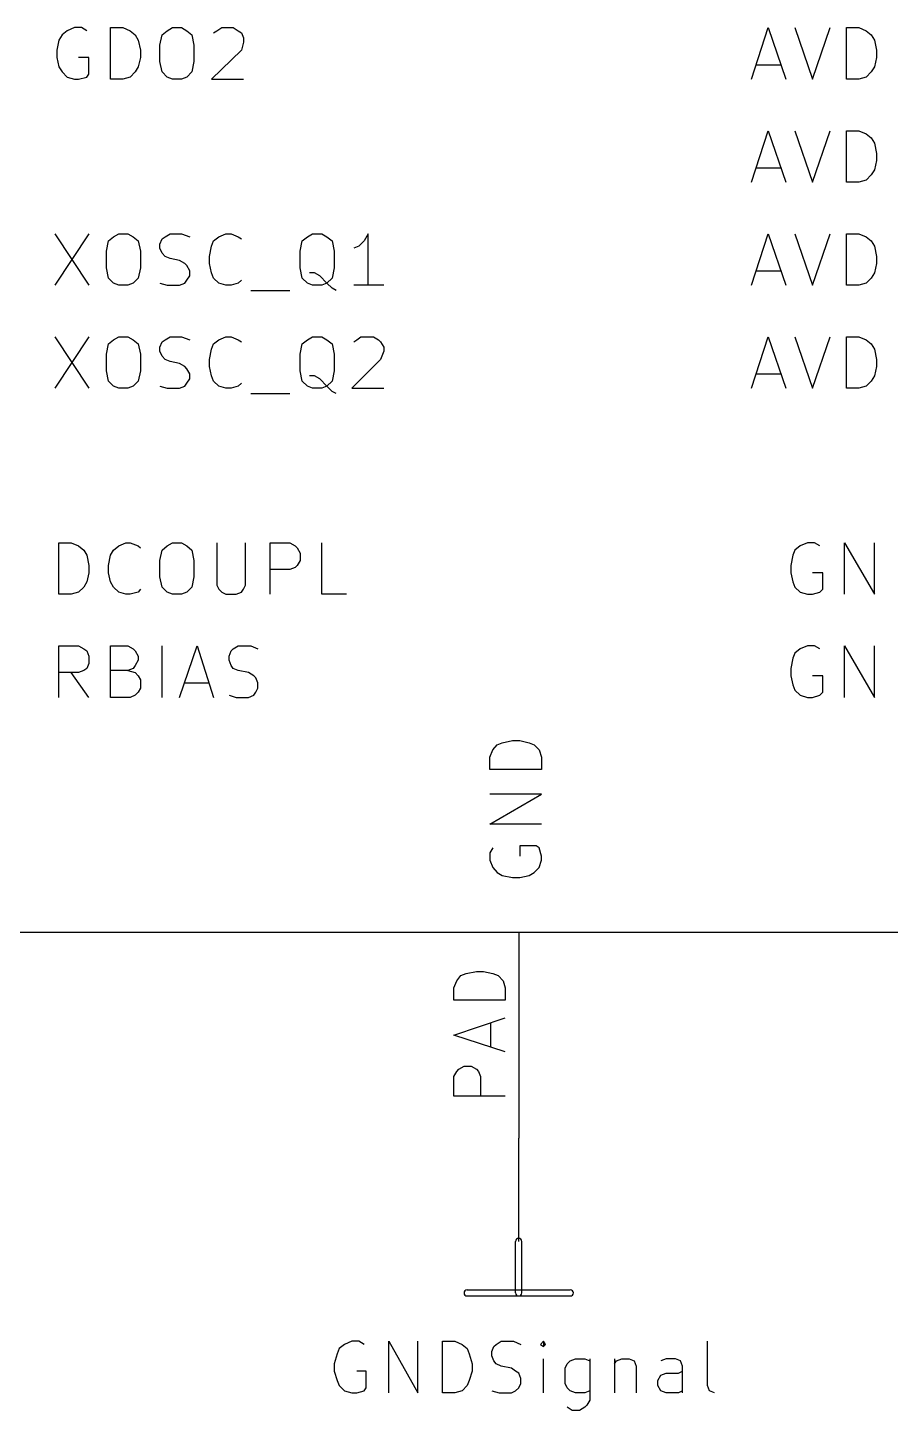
# Model space of a CAD drawing. Extents: x 10 to 584, y -410 to -10.
# Drawn here: x 351.12 to 372.38, y -193.65 to -159.56 of the extents above; entities that cross this region are included whole.
import ezdxf

# ---------------------------------------------------------------- set-up
doc = ezdxf.new("R2010")
doc.units = 0
doc.header["$MEASUREMENT"] = 0
doc.layers.add('BLACK', color=7, linetype='CONTINUOUS')

msp = doc.modelspace()

# ---------------------------------------------------------------- linework, layer by layer
at = {"layer": 'Black'}
for p, q in [((351.892, -159.868), (351.841, -160.122)), ((351.968, -159.741), (351.892, -159.868)), ((352.095, -159.639), (351.968, -159.741)), ((352.273, -159.563), (352.095, -159.639)), ((352.45, -159.563), (352.273, -159.563)), ((352.577, -159.639), (352.45, -159.563)), ((353.162, -160.833), (353.162, -159.563)), ((353.162, -159.563), (353.466, -159.563)), ((353.466, -159.563), (353.644, -159.639)), ((353.644, -159.639), (353.771, -159.741)), ((353.771, -159.741), (353.847, -159.868)), ((353.847, -159.868), (353.898, -160.122)), ((354.381, -159.995), (354.432, -159.741)), ((354.432, -159.741), (354.559, -159.639)), ((354.559, -159.639), (354.686, -159.563)), ((354.686, -159.563), (354.914, -159.563)), ((354.914, -159.563), (355.041, -159.639)), ((355.041, -159.639), (355.168, -159.741)), ((355.168, -159.741), (355.219, -159.995)), ((355.702, -159.69), (355.778, -159.639)), ((355.778, -159.639), (355.905, -159.563)), ((355.905, -159.563), (356.184, -159.563)), ((356.184, -159.563), (356.311, -159.639)), ((356.311, -159.639), (356.387, -159.69)), ((356.387, -159.69), (356.438, -159.817)), ((356.438, -159.817), (356.438, -159.918)), ((368.96, -160.833), (369.367, -159.563)), ((369.367, -159.563), (369.799, -160.833)), ((370.027, -159.563), (370.459, -160.833)), ((370.459, -160.833), (370.891, -159.563)), ((371.297, -160.833), (371.297, -159.563)), ((371.297, -159.563), (371.602, -159.563)), ((371.602, -159.563), (371.78, -159.639)), ((371.78, -159.639), (371.907, -159.741)), ((371.907, -159.741), (371.983, -159.868)), ((371.983, -159.868), (372.034, -160.122)), ((351.841, -160.122), (351.841, -160.299)), ((353.898, -160.122), (353.898, -160.299)), ((354.381, -160.401), (354.381, -159.995)), ((355.219, -159.995), (355.219, -160.401)), ((356.387, -160.122), (355.651, -160.833)), ((356.438, -159.918), (356.387, -160.122)), ((372.034, -160.122), (372.034, -160.299)), ((351.841, -160.299), (351.892, -160.528)), ((351.892, -160.528), (351.968, -160.655)), ((352.628, -160.299), (352.374, -160.299)), ((352.628, -160.706), (352.628, -160.299)), ((353.847, -160.528), (353.771, -160.655)), ((353.898, -160.299), (353.847, -160.528)), ((354.432, -160.655), (354.381, -160.401)), ((355.219, -160.401), (355.168, -160.655)), ((369.062, -160.477), (369.672, -160.477)), ((371.983, -160.528), (371.907, -160.655)), ((372.034, -160.299), (371.983, -160.528)), ((351.968, -160.655), (352.095, -160.782)), ((352.095, -160.782), (352.273, -160.833)), ((352.273, -160.833), (352.374, -160.833)), ((352.374, -160.833), (352.577, -160.782)), ((352.577, -160.782), (352.628, -160.706)), ((353.466, -160.833), (353.162, -160.833)), ((353.644, -160.782), (353.466, -160.833)), ((353.771, -160.655), (353.644, -160.782)), ((354.559, -160.782), (354.432, -160.655)), ((354.686, -160.833), (354.559, -160.782)), ((354.914, -160.833), (354.686, -160.833)), ((355.041, -160.782), (354.914, -160.833)), ((355.168, -160.655), (355.041, -160.782)), ((355.651, -160.833), (356.438, -160.833)), ((371.602, -160.833), (371.297, -160.833)), ((371.78, -160.782), (371.602, -160.833)), ((371.907, -160.655), (371.78, -160.782)), ((368.96, -163.373), (369.367, -162.103)), ((369.367, -162.103), (369.799, -163.373)), ((370.027, -162.103), (370.459, -163.373)), ((370.459, -163.373), (370.891, -162.103)), ((371.297, -163.373), (371.297, -162.103)), ((371.297, -162.103), (371.602, -162.103)), ((371.602, -162.103), (371.78, -162.179)), ((371.78, -162.179), (371.907, -162.281)), ((371.907, -162.281), (371.983, -162.408)), ((371.983, -162.408), (372.034, -162.662)), ((372.034, -162.839), (371.983, -163.068)), ((372.034, -162.662), (372.034, -162.839)), ((369.062, -163.017), (369.672, -163.017)), ((371.907, -163.195), (371.78, -163.322)), ((371.983, -163.068), (371.907, -163.195)), ((371.602, -163.373), (371.297, -163.373)), ((371.78, -163.322), (371.602, -163.373)), ((351.79, -164.643), (352.628, -165.913)), ((352.628, -164.643), (351.79, -165.913)), ((353.06, -165.075), (353.111, -164.821)), ((353.111, -164.821), (353.238, -164.719)), ((353.238, -164.719), (353.365, -164.643)), ((353.365, -164.643), (353.593, -164.643)), ((353.593, -164.643), (353.72, -164.719)), ((353.72, -164.719), (353.847, -164.821)), ((353.847, -164.821), (353.898, -165.075)), ((354.381, -164.897), (354.432, -164.77)), ((354.381, -164.998), (354.381, -164.897)), ((354.432, -164.77), (354.508, -164.719)), ((354.508, -164.719), (354.635, -164.643)), ((354.635, -164.643), (354.914, -164.643)), ((354.914, -164.643), (355.117, -164.719)), ((355.6, -165.202), (355.651, -164.948)), ((355.651, -164.948), (355.702, -164.821)), ((355.702, -164.821), (355.829, -164.719)), ((355.829, -164.719), (356.006, -164.643)), ((356.006, -164.643), (356.133, -164.643)), ((356.133, -164.643), (356.311, -164.719)), ((356.311, -164.719), (356.387, -164.77)), ((357.835, -165.075), (357.886, -164.821)), ((357.886, -164.821), (358.013, -164.719)), ((358.013, -164.719), (358.14, -164.643)), ((358.14, -164.643), (358.369, -164.643)), ((358.369, -164.643), (358.496, -164.719)), ((358.496, -164.719), (358.623, -164.821)), ((358.623, -164.821), (358.673, -165.075)), ((359.283, -164.948), (359.156, -164.998)), ((359.41, -164.821), (359.283, -164.948)), ((359.512, -164.643), (359.41, -164.821)), ((359.512, -165.913), (359.512, -164.643)), ((368.96, -165.913), (369.367, -164.643)), ((369.367, -164.643), (369.799, -165.913)), ((370.027, -164.643), (370.459, -165.913)), ((370.459, -165.913), (370.891, -164.643)), ((371.297, -165.913), (371.297, -164.643)), ((371.297, -164.643), (371.602, -164.643)), ((371.602, -164.643), (371.78, -164.719)), ((371.78, -164.719), (371.907, -164.821)), ((371.907, -164.821), (371.983, -164.948)), ((371.983, -164.948), (372.034, -165.202)), ((353.06, -165.481), (353.06, -165.075)), ((353.898, -165.075), (353.898, -165.481)), ((354.432, -165.125), (354.381, -164.998)), ((354.508, -165.202), (354.432, -165.125)), ((354.635, -165.252), (354.508, -165.202)), ((354.863, -165.303), (354.635, -165.252)), ((354.99, -165.379), (354.863, -165.303)), ((355.6, -165.379), (355.6, -165.202)), ((357.835, -165.481), (357.835, -165.075)), ((358.673, -165.075), (358.673, -165.481)), ((372.034, -165.202), (372.034, -165.379)), ((353.111, -165.735), (353.06, -165.481)), ((353.898, -165.481), (353.847, -165.735)), ((355.041, -165.43), (354.99, -165.379)), ((355.117, -165.557), (355.041, -165.43)), ((355.117, -165.684), (355.117, -165.557)), ((355.651, -165.608), (355.6, -165.379)), ((355.702, -165.735), (355.651, -165.608)), ((357.886, -165.735), (357.835, -165.481)), ((358.191, -165.608), (358.064, -165.608)), ((358.318, -165.684), (358.191, -165.608)), ((358.673, -165.481), (358.623, -165.735)), ((369.062, -165.557), (369.672, -165.557)), ((371.983, -165.608), (371.907, -165.735)), ((372.034, -165.379), (371.983, -165.608)), ((353.238, -165.862), (353.111, -165.735)), ((353.365, -165.913), (353.238, -165.862)), ((353.593, -165.913), (353.365, -165.913)), ((353.72, -165.862), (353.593, -165.913)), ((353.847, -165.735), (353.72, -165.862)), ((354.381, -165.862), (354.559, -165.913)), ((354.559, -165.913), (354.863, -165.913)), ((354.863, -165.913), (354.99, -165.862)), ((354.99, -165.862), (355.041, -165.786)), ((355.041, -165.786), (355.117, -165.684)), ((355.829, -165.862), (355.702, -165.735)), ((356.006, -165.913), (355.829, -165.862)), ((356.133, -165.913), (356.006, -165.913)), ((356.311, -165.862), (356.133, -165.913)), ((356.387, -165.786), (356.311, -165.862)), ((358.013, -165.862), (357.886, -165.735)), ((358.14, -165.913), (358.013, -165.862)), ((358.369, -165.913), (358.14, -165.913)), ((358.496, -165.862), (358.318, -165.684)), ((358.496, -165.862), (358.369, -165.913)), ((358.623, -165.735), (358.496, -165.862)), ((358.623, -165.989), (358.496, -165.862)), ((358.724, -166.04), (358.623, -165.989)), ((359.893, -165.913), (359.156, -165.913)), ((371.602, -165.913), (371.297, -165.913)), ((371.78, -165.862), (371.602, -165.913)), ((371.907, -165.735), (371.78, -165.862)), ((356.616, -166.04), (357.581, -166.04)), ((351.79, -167.183), (352.628, -168.453)), ((352.628, -167.183), (351.79, -168.453)), ((353.06, -167.615), (353.111, -167.361)), ((353.111, -167.361), (353.238, -167.259)), ((353.238, -167.259), (353.365, -167.183)), ((353.365, -167.183), (353.593, -167.183)), ((353.593, -167.183), (353.72, -167.259)), ((353.72, -167.259), (353.847, -167.361)), ((353.847, -167.361), (353.898, -167.615)), ((354.381, -167.437), (354.432, -167.31)), ((354.432, -167.31), (354.508, -167.259)), ((354.508, -167.259), (354.635, -167.183)), ((354.635, -167.183), (354.914, -167.183)), ((354.914, -167.183), (355.117, -167.259)), ((355.651, -167.488), (355.702, -167.361)), ((355.702, -167.361), (355.829, -167.259)), ((355.829, -167.259), (356.006, -167.183)), ((356.006, -167.183), (356.133, -167.183)), ((356.133, -167.183), (356.311, -167.259)), ((356.311, -167.259), (356.387, -167.31)), ((357.835, -167.615), (357.886, -167.361)), ((357.886, -167.361), (358.013, -167.259)), ((358.013, -167.259), (358.14, -167.183)), ((358.14, -167.183), (358.369, -167.183)), ((358.369, -167.183), (358.496, -167.259)), ((358.496, -167.259), (358.623, -167.361)), ((358.623, -167.361), (358.673, -167.615)), ((359.156, -167.31), (359.232, -167.259)), ((359.232, -167.259), (359.334, -167.183)), ((359.334, -167.183), (359.639, -167.183)), ((359.639, -167.183), (359.766, -167.259)), ((359.766, -167.259), (359.816, -167.31)), ((359.816, -167.31), (359.893, -167.437)), ((368.96, -168.453), (369.367, -167.183)), ((369.367, -167.183), (369.799, -168.453)), ((370.027, -167.183), (370.459, -168.453)), ((370.459, -168.453), (370.891, -167.183)), ((371.297, -168.453), (371.297, -167.183)), ((371.297, -167.183), (371.602, -167.183)), ((371.602, -167.183), (371.78, -167.259)), ((371.78, -167.259), (371.907, -167.361)), ((371.907, -167.361), (371.983, -167.488)), ((353.06, -168.021), (353.06, -167.615)), ((353.898, -167.615), (353.898, -168.021)), ((354.381, -167.538), (354.381, -167.437)), ((354.432, -167.665), (354.381, -167.538)), ((354.508, -167.742), (354.432, -167.665)), ((355.6, -167.742), (355.651, -167.488)), ((357.835, -168.021), (357.835, -167.615)), ((358.673, -167.615), (358.673, -168.021)), ((359.893, -167.538), (359.816, -167.742)), ((359.893, -167.437), (359.893, -167.538)), ((371.983, -167.488), (372.034, -167.742)), ((353.111, -168.275), (353.06, -168.021)), ((353.898, -168.021), (353.847, -168.275)), ((354.635, -167.792), (354.508, -167.742)), ((354.863, -167.843), (354.635, -167.792)), ((354.99, -167.919), (354.863, -167.843)), ((355.041, -167.97), (354.99, -167.919)), ((355.117, -168.097), (355.041, -167.97)), ((355.6, -167.919), (355.6, -167.742)), ((355.651, -168.148), (355.6, -167.919)), ((357.886, -168.275), (357.835, -168.021)), ((358.673, -168.021), (358.623, -168.275)), ((359.816, -167.742), (359.105, -168.453)), ((372.034, -167.919), (371.983, -168.148)), ((372.034, -167.742), (372.034, -167.919)), ((353.238, -168.402), (353.111, -168.275)), ((353.847, -168.275), (353.72, -168.402)), ((354.99, -168.402), (355.041, -168.326)), ((355.041, -168.326), (355.117, -168.224)), ((355.117, -168.224), (355.117, -168.097)), ((355.702, -168.275), (355.651, -168.148)), ((355.829, -168.402), (355.702, -168.275)), ((356.387, -168.326), (356.311, -168.402)), ((358.013, -168.402), (357.886, -168.275)), ((358.191, -168.148), (358.064, -168.148)), ((358.318, -168.224), (358.191, -168.148)), ((358.496, -168.402), (358.318, -168.224)), ((358.623, -168.275), (358.496, -168.402)), ((369.062, -168.097), (369.672, -168.097)), ((371.907, -168.275), (371.78, -168.402)), ((371.983, -168.148), (371.907, -168.275)), ((353.365, -168.453), (353.238, -168.402)), ((353.593, -168.453), (353.365, -168.453)), ((353.72, -168.402), (353.593, -168.453)), ((354.381, -168.402), (354.559, -168.453)), ((354.559, -168.453), (354.863, -168.453)), ((354.863, -168.453), (354.99, -168.402)), ((356.006, -168.453), (355.829, -168.402)), ((356.133, -168.453), (356.006, -168.453)), ((356.311, -168.402), (356.133, -168.453)), ((356.616, -168.58), (357.581, -168.58)), ((358.14, -168.453), (358.013, -168.402)), ((358.369, -168.453), (358.14, -168.453)), ((358.496, -168.402), (358.369, -168.453)), ((358.623, -168.529), (358.496, -168.402)), ((358.724, -168.58), (358.623, -168.529)), ((359.105, -168.453), (359.893, -168.453)), ((371.602, -168.453), (371.297, -168.453)), ((371.78, -168.402), (371.602, -168.453)), ((351.892, -173.533), (351.892, -172.263)), ((351.892, -172.263), (352.196, -172.263)), ((352.196, -172.263), (352.374, -172.339)), ((352.374, -172.339), (352.501, -172.441)), ((352.501, -172.441), (352.577, -172.568)), ((353.162, -172.568), (353.238, -172.441)), ((353.238, -172.441), (353.365, -172.339)), ((353.365, -172.339), (353.543, -172.263)), ((353.543, -172.263), (353.644, -172.263)), ((353.644, -172.263), (353.847, -172.339)), ((353.847, -172.339), (353.898, -172.39)), ((354.381, -172.695), (354.432, -172.441)), ((354.432, -172.441), (354.559, -172.339)), ((354.559, -172.339), (354.686, -172.263)), ((354.686, -172.263), (354.914, -172.263)), ((354.914, -172.263), (355.041, -172.339)), ((355.041, -172.339), (355.168, -172.441)), ((355.168, -172.441), (355.219, -172.695)), ((355.778, -172.263), (355.778, -173.304)), ((356.489, -173.304), (356.489, -172.263)), ((357.099, -173.533), (357.099, -172.263)), ((357.099, -172.263), (357.581, -172.263)), ((357.581, -172.263), (357.708, -172.339)), ((357.708, -172.339), (357.759, -172.39)), ((357.759, -172.39), (357.835, -172.517)), ((358.369, -173.533), (358.369, -172.263)), ((370.027, -172.441), (369.976, -172.568)), ((370.154, -172.339), (370.027, -172.441)), ((370.332, -172.263), (370.154, -172.339)), ((370.51, -172.263), (370.332, -172.263)), ((370.637, -172.339), (370.51, -172.263)), ((371.246, -173.533), (371.246, -172.263)), ((371.246, -172.263), (371.983, -173.533)), ((371.983, -173.533), (371.983, -172.263)), ((352.577, -172.568), (352.628, -172.822)), ((353.111, -172.822), (353.162, -172.568)), ((354.381, -173.101), (354.381, -172.695)), ((355.219, -172.695), (355.219, -173.101)), ((357.835, -172.695), (357.759, -172.822)), ((357.835, -172.517), (357.835, -172.695)), ((369.976, -172.568), (369.926, -172.822)), ((352.628, -172.999), (352.577, -173.228)), ((352.628, -172.822), (352.628, -172.999)), ((353.111, -172.999), (353.111, -172.822)), ((353.162, -173.228), (353.111, -172.999)), ((354.432, -173.355), (354.381, -173.101)), ((355.219, -173.101), (355.168, -173.355)), ((357.581, -172.923), (357.099, -172.923)), ((357.708, -172.872), (357.581, -172.923)), ((357.759, -172.822), (357.708, -172.872)), ((369.926, -172.822), (369.926, -172.999)), ((369.926, -172.999), (369.976, -173.228)), ((370.713, -172.999), (370.459, -172.999)), ((370.713, -173.406), (370.713, -172.999)), ((352.374, -173.482), (352.196, -173.533)), ((352.501, -173.355), (352.374, -173.482)), ((352.577, -173.228), (352.501, -173.355)), ((353.238, -173.355), (353.162, -173.228)), ((353.365, -173.482), (353.238, -173.355)), ((353.543, -173.533), (353.365, -173.482)), ((353.847, -173.482), (353.644, -173.533)), ((353.898, -173.406), (353.847, -173.482)), ((354.559, -173.482), (354.432, -173.355)), ((354.686, -173.533), (354.559, -173.482)), ((355.041, -173.482), (354.914, -173.533)), ((355.168, -173.355), (355.041, -173.482)), ((355.778, -173.304), (355.829, -173.406)), ((355.829, -173.406), (355.905, -173.482)), ((355.905, -173.482), (356.006, -173.533)), ((356.26, -173.533), (356.387, -173.482)), ((356.387, -173.482), (356.438, -173.406)), ((356.438, -173.406), (356.489, -173.304)), ((369.976, -173.228), (370.027, -173.355)), ((370.027, -173.355), (370.154, -173.482)), ((370.154, -173.482), (370.332, -173.533)), ((370.459, -173.533), (370.637, -173.482)), ((370.637, -173.482), (370.713, -173.406)), ((352.196, -173.533), (351.892, -173.533)), ((353.644, -173.533), (353.543, -173.533)), ((354.914, -173.533), (354.686, -173.533)), ((356.006, -173.533), (356.26, -173.533)), ((358.978, -173.533), (358.369, -173.533)), ((370.332, -173.533), (370.459, -173.533)), ((351.892, -176.073), (351.892, -174.803)), ((351.892, -174.803), (352.374, -174.803)), ((352.374, -174.803), (352.501, -174.879)), ((353.162, -176.073), (353.162, -174.803)), ((353.162, -174.803), (353.593, -174.803)), ((353.593, -174.803), (353.72, -174.879)), ((354.432, -176.073), (354.432, -174.803)), ((354.863, -176.073), (355.295, -174.803)), ((355.295, -174.803), (355.702, -176.073)), ((356.184, -174.879), (356.311, -174.803)), ((356.311, -174.803), (356.616, -174.803)), ((356.616, -174.803), (356.794, -174.879)), ((370.332, -174.803), (370.154, -174.879)), ((370.51, -174.803), (370.332, -174.803)), ((370.637, -174.879), (370.51, -174.803)), ((371.246, -176.073), (371.246, -174.803)), ((371.246, -174.803), (371.983, -176.073)), ((371.983, -176.073), (371.983, -174.803)), ((352.501, -174.879), (352.577, -174.93)), ((352.577, -174.93), (352.628, -175.057)), ((352.628, -175.057), (352.628, -175.235)), ((353.72, -174.879), (353.771, -174.93)), ((353.771, -174.93), (353.847, -175.057)), ((353.847, -175.158), (353.771, -175.285)), ((353.847, -175.057), (353.847, -175.158)), ((356.083, -175.057), (356.133, -174.93)), ((356.083, -175.158), (356.083, -175.057)), ((356.133, -175.285), (356.083, -175.158)), ((356.133, -174.93), (356.184, -174.879)), ((369.976, -175.108), (369.926, -175.362)), ((370.027, -174.981), (369.976, -175.108)), ((370.154, -174.879), (370.027, -174.981)), ((352.374, -175.463), (351.892, -175.463)), ((352.628, -176.073), (352.196, -175.463)), ((352.501, -175.412), (352.374, -175.463)), ((352.577, -175.362), (352.501, -175.412)), ((352.628, -175.235), (352.577, -175.362)), ((353.593, -175.412), (353.162, -175.412)), ((353.72, -175.362), (353.593, -175.412)), ((353.593, -175.412), (353.771, -175.463)), ((353.771, -175.285), (353.72, -175.362)), ((353.771, -175.463), (353.847, -175.539)), ((353.847, -175.539), (353.898, -175.641)), ((356.184, -175.362), (356.133, -175.285)), ((356.311, -175.412), (356.184, -175.362)), ((356.565, -175.463), (356.311, -175.412)), ((356.692, -175.539), (356.565, -175.463)), ((356.743, -175.59), (356.692, -175.539)), ((369.926, -175.362), (369.926, -175.539)), ((369.926, -175.539), (369.976, -175.768)), ((370.713, -175.539), (370.459, -175.539)), ((370.713, -175.946), (370.713, -175.539)), ((353.898, -175.844), (353.847, -175.946)), ((353.898, -175.641), (353.898, -175.844)), ((354.99, -175.717), (355.6, -175.717)), ((356.794, -175.717), (356.743, -175.59)), ((356.743, -175.946), (356.794, -175.844)), ((356.794, -175.844), (356.794, -175.717)), ((369.976, -175.768), (370.027, -175.895)), ((353.644, -176.073), (353.162, -176.073)), ((353.771, -176.022), (353.644, -176.073)), ((353.847, -175.946), (353.771, -176.022)), ((356.083, -176.022), (356.26, -176.073)), ((356.26, -176.073), (356.565, -176.073)), ((356.565, -176.073), (356.692, -176.022)), ((356.692, -176.022), (356.743, -175.946)), ((370.027, -175.895), (370.154, -176.022)), ((370.154, -176.022), (370.332, -176.073)), ((370.332, -176.073), (370.459, -176.073)), ((370.459, -176.073), (370.637, -176.022)), ((370.637, -176.022), (370.713, -175.946)), ((362.585, -177.368), (362.687, -177.241)), ((362.687, -177.241), (362.814, -177.19)), ((362.814, -177.19), (363.068, -177.14)), ((363.068, -177.14), (363.245, -177.14)), ((363.245, -177.14), (363.474, -177.19)), ((363.474, -177.19), (363.601, -177.241)), ((363.601, -177.241), (363.728, -177.368)), ((362.509, -177.546), (362.585, -177.368)), ((362.509, -177.851), (362.509, -177.546)), ((363.728, -177.368), (363.779, -177.546)), ((363.779, -177.546), (363.779, -177.851)), ((363.779, -177.851), (362.509, -177.851)), ((362.509, -179.197), (363.779, -178.46)), ((363.779, -178.46), (362.509, -178.46)), ((363.779, -179.197), (362.509, -179.197)), ((362.585, -179.781), (362.509, -179.908)), ((362.509, -179.908), (362.509, -180.086)), ((363.652, -179.73), (363.245, -179.73)), ((363.245, -179.73), (363.245, -179.984)), ((363.728, -179.781), (363.652, -179.73)), ((363.779, -179.984), (363.728, -179.781)), ((362.509, -180.086), (362.585, -180.264)), ((362.585, -180.264), (362.687, -180.391)), ((363.601, -180.391), (363.728, -180.264)), ((363.728, -180.264), (363.779, -180.086)), ((363.779, -180.086), (363.779, -179.984)), ((362.687, -180.391), (362.814, -180.467)), ((362.814, -180.467), (363.068, -180.518)), ((363.068, -180.518), (363.245, -180.518)), ((363.245, -180.518), (363.474, -180.467)), ((363.474, -180.467), (363.601, -180.391)), ((350.52, -181.864), (374.65, -181.864)), ((363.22, -181.864), (363.22, -186.944)), ((361.696, -183.058), (361.798, -182.931)), ((361.798, -182.931), (361.925, -182.88)), ((361.925, -182.88), (362.179, -182.829)), ((362.179, -182.829), (362.356, -182.829)), ((362.356, -182.829), (362.585, -182.88)), ((362.585, -182.88), (362.712, -182.931)), ((362.712, -182.931), (362.839, -183.058)), ((361.62, -183.236), (361.696, -183.058)), ((361.62, -183.54), (361.62, -183.236)), ((362.839, -183.058), (362.89, -183.236)), ((362.89, -183.236), (362.89, -183.54)), ((362.89, -183.54), (361.62, -183.54)), ((361.62, -184.404), (362.89, -183.972)), ((362.89, -184.81), (361.62, -184.404)), ((362.534, -184.683), (362.534, -184.099)), ((361.62, -185.42), (361.696, -185.293)), ((361.62, -185.903), (361.62, -185.42)), ((361.696, -185.293), (361.747, -185.242)), ((361.747, -185.242), (361.874, -185.166)), ((361.874, -185.166), (362.052, -185.166)), ((362.052, -185.166), (362.179, -185.242)), ((362.179, -185.242), (362.229, -185.293)), ((362.229, -185.293), (362.28, -185.42)), ((362.28, -185.42), (362.28, -185.903)), ((362.89, -185.903), (361.62, -185.903)), ((363.22, -189.484), (363.22, -186.944)), ((363.144, -190.754), (363.144, -189.484)), ((363.296, -190.754), (363.296, -189.484)), ((361.95, -190.678), (364.49, -190.678)), ((361.95, -190.83), (364.49, -190.83)), ((358.8, -192.126), (358.75, -192.253)), ((358.927, -192.024), (358.8, -192.126)), ((359.105, -191.948), (358.927, -192.024)), ((359.283, -191.948), (359.105, -191.948)), ((359.41, -192.024), (359.283, -191.948)), ((360.02, -193.218), (360.02, -191.948)), ((360.02, -191.948), (360.731, -193.218)), ((360.731, -193.218), (360.731, -191.948)), ((361.34, -193.218), (361.34, -191.948)), ((361.34, -191.948), (361.645, -191.948)), ((361.645, -191.948), (361.823, -192.024)), ((361.823, -192.024), (361.95, -192.126)), ((361.95, -192.126), (362.001, -192.253)), ((362.56, -192.202), (362.61, -192.075)), ((362.56, -192.303), (362.56, -192.202)), ((362.61, -192.075), (362.661, -192.024)), ((362.661, -192.024), (362.788, -191.948)), ((362.788, -191.948), (363.093, -191.948)), ((363.093, -191.948), (363.271, -192.024)), ((363.83, -191.948), (363.753, -192.024)), ((363.753, -192.024), (363.83, -192.075)), ((363.88, -192.024), (363.83, -191.948)), ((363.83, -191.948), (363.83, -192.075)), ((363.83, -192.075), (363.88, -192.024)), ((367.868, -193.04), (367.868, -191.948)), ((358.75, -192.253), (358.673, -192.507)), ((358.673, -192.507), (358.673, -192.684)), ((362.001, -192.253), (362.077, -192.507)), ((362.077, -192.507), (362.077, -192.684)), ((362.61, -192.43), (362.56, -192.303)), ((362.661, -192.507), (362.61, -192.43)), ((362.788, -192.557), (362.661, -192.507)), ((363.042, -192.608), (362.788, -192.557)), ((363.83, -193.218), (363.83, -192.38)), ((364.363, -192.608), (364.414, -192.507)), ((364.414, -192.507), (364.49, -192.43)), ((364.49, -192.43), (364.617, -192.38)), ((364.617, -192.38), (364.846, -192.38)), ((364.846, -192.38), (364.973, -192.43)), ((364.973, -192.38), (364.973, -193.396)), ((365.582, -192.38), (365.582, -193.218)), ((365.582, -192.507), (365.633, -192.43)), ((365.633, -192.43), (365.76, -192.38)), ((365.76, -192.38), (365.938, -192.38)), ((365.938, -192.38), (366.065, -192.43)), ((366.065, -192.43), (366.116, -192.557)), ((366.116, -192.557), (366.116, -193.218)), ((366.852, -192.38), (366.725, -192.43)), ((367.081, -192.38), (366.852, -192.38)), ((367.208, -192.43), (367.081, -192.38)), ((367.259, -192.557), (367.208, -192.43)), ((367.259, -193.218), (367.259, -192.557)), ((358.673, -192.684), (358.75, -192.913)), ((358.75, -192.913), (358.8, -193.04)), ((359.461, -192.684), (359.232, -192.684)), ((359.461, -193.091), (359.461, -192.684)), ((362.001, -192.913), (361.95, -193.04)), ((362.077, -192.684), (362.001, -192.913)), ((363.144, -192.684), (363.042, -192.608)), ((363.22, -192.735), (363.144, -192.684)), ((363.271, -192.862), (363.22, -192.735)), ((363.271, -192.989), (363.271, -192.862)), ((364.363, -192.989), (364.363, -192.608)), ((366.649, -192.913), (366.725, -192.786)), ((366.649, -193.04), (366.649, -192.913)), ((366.725, -192.786), (366.852, -192.735)), ((366.852, -192.735), (367.157, -192.735)), ((367.157, -192.735), (367.259, -192.684)), ((358.8, -193.04), (358.927, -193.167)), ((358.927, -193.167), (359.105, -193.218)), ((359.105, -193.218), (359.232, -193.218)), ((359.232, -193.218), (359.41, -193.167)), ((359.41, -193.167), (359.461, -193.091)), ((361.645, -193.218), (361.34, -193.218)), ((361.823, -193.167), (361.645, -193.218)), ((361.95, -193.04), (361.823, -193.167)), ((362.56, -193.167), (362.737, -193.218)), ((362.737, -193.218), (363.042, -193.218)), ((363.042, -193.218), (363.144, -193.167)), ((363.144, -193.167), (363.22, -193.091)), ((363.22, -193.091), (363.271, -192.989)), ((364.414, -193.091), (364.363, -192.989)), ((364.49, -193.167), (364.414, -193.091)), ((364.617, -193.218), (364.49, -193.167)), ((364.846, -193.218), (364.617, -193.218)), ((364.973, -193.167), (364.846, -193.218)), ((366.725, -193.167), (366.649, -193.04)), ((366.852, -193.218), (366.725, -193.167)), ((367.157, -193.218), (366.852, -193.218)), ((367.259, -193.167), (367.157, -193.218)), ((367.919, -193.167), (367.868, -193.04)), ((368.046, -193.218), (367.919, -193.167)), ((364.541, -193.65), (364.414, -193.573)), ((364.846, -193.573), (364.719, -193.65)), ((364.896, -193.523), (364.846, -193.573)), ((364.973, -193.396), (364.896, -193.523)), ((364.719, -193.65), (364.541, -193.65))]:
    msp.add_line(p, q, dxfattribs=at)
for centre, start, end in [((363.22, -189.484), 360, 540), ((361.95, -190.754), 90, 270), ((363.22, -190.754), 180, 360), ((364.49, -190.754), 270, 450)]:
    msp.add_arc(centre, 0.0762, start, end, dxfattribs=at)

doc.saveas('drawing.dxf')
